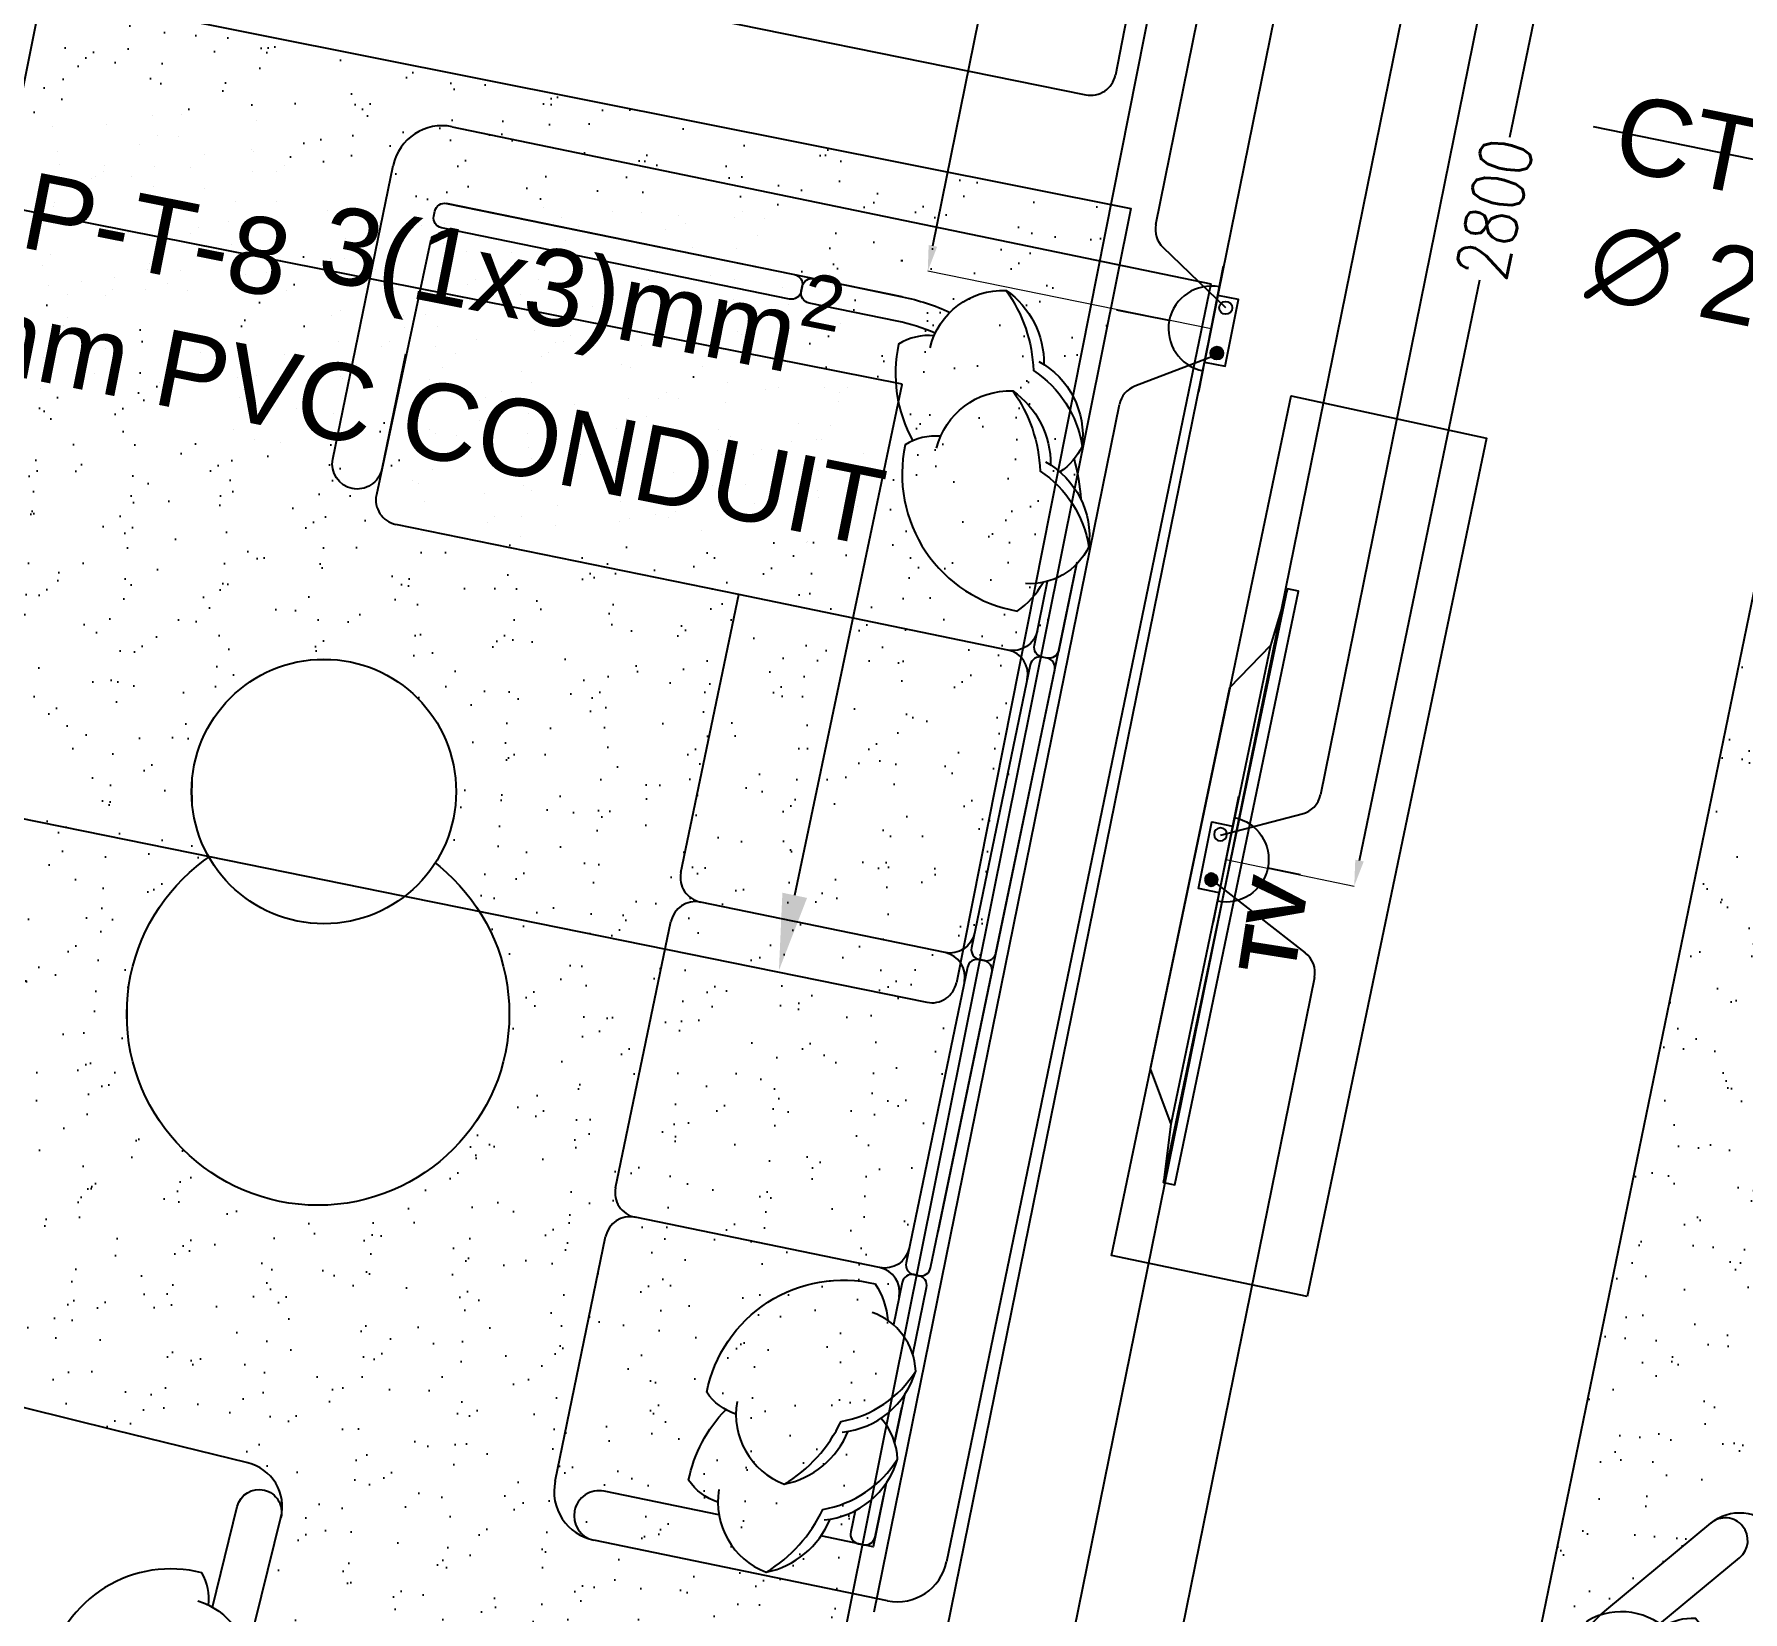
# Model space of a CAD drawing. Extents: x -678889171 to 586587, y -792238163 to 335485.
# Drawn here: x 59287 to 62708, y 23540 to 26698 of the extents above; entities that cross this region are included whole.
import ezdxf
from ezdxf import colors
from ezdxf.entities.mleader import LeaderData, LeaderLine
from ezdxf.math import Vec2, Vec3

# ---------------------------------------------------------------- set-up
doc = ezdxf.new("R2010")
doc.units = 0
doc.header["$MEASUREMENT"] = 0
doc.set_wipeout_variables(frame=1)
doc.layers.get('0').update_dxf_attribs({"color": 8})
doc.layers.get('Defpoints').update_dxf_attribs({"color": 252})
for name, color, linetype in [('1', 8, 'Continuous'), ('9TH-FURN$0$A-SITE-PATT', 252, 'Continuous'), ('9TH-FURN$0$XR-A-TYP-7-8-9-10$0$I-EQPM', 252, 'Continuous'), ('9TH-FURN$0$XR-A-TYP-7-8-9-10$0$I-WIPEOUT', 252, 'Continuous'), ('9TH-FURN$0$XR-A-TYP-7-8-9-10$0$TYPICAL TYPES$0$I-FURN', 252, 'Continuous'), ('9TH-FURN$0$XR-A-TYP-7-8-9-10$0$TYPICAL TYPES$0$I-SPCL', 252, 'Continuous'), ('9TH-FURN$0$XR-A-TYP-7-8-9-10$0$TYPICAL TYPES$0$XREF_1BR$0$I-FURN-FLOR', 252, 'Continuous'), ('9TH-FURN$0$XR-A-TYP-7-8-9-10$0$TYPICAL TYPES$0$XREF_1BR$0$I-FURN-PATT', 252, 'Continuous'), ('9TH-FURN$0$XR-A-TYP-7-8-9-10$0$XREF_1BR$0$I-EQPM', 252, 'Continuous'), ('9TH-FURN$0$XR-A-TYP-7-8-9-10$0$XREF_1BR$0$I-FURN-CHAR', 252, 'Continuous'), ('E-LIT-WIR-NO', 4, 'Continuous'), ('E-POW-BLOCK', 4, 'Continuous'), ('E-TEXT', 3, 'Continuous'), ('loop line emped', 1, 'Continuous'), ('XR-A-9TH-FLOOR$0$A-WALL', 252, 'Continuous'), ('XR-A-TYP.furn$0$A-SITE-PATT', 252, 'Continuous'), ('XR-A-TYP.furn$0$XR-A-TYP-2-3-5-6-7-9$0$I-FURN', 252, 'Continuous'), ('XR-A-TYP.furn$0$XR-A-TYP-2-3-5-6-7-9$0$I-FURN-CHAR', 252, 'Continuous'), ('XR-A-TYP.furn$0$XR-A-TYP-2-3-5-6-7-9$0$I-FURN-FLOR', 252, 'Continuous'), ('XR-A-TYP.furn$0$XR-A-TYP-2-3-5-6-7-9$0$I-FURN-PATT', 252, 'Continuous'), ('XR-A-TYP.furn$0$XR-A-TYP-2-3-5-6-7-9$0$I-WIPEOUT', 252, 'Continuous'), ('XR-Typ27 7th to11Th$0$XR-A-TYP-2-3-5-6-7-9$0$A-WALL', 252, 'Continuous')]:
    doc.layers.add(name, color=color, linetype=linetype)
doc.styles.add('9TH-FURN$0$XR-A-TYP-7-8-9-10$0$TYPICAL TYPES$0$XREF_1BR$0$KZT', font='')
doc.styles.get("Standard").update_dxf_attribs({"font": 'arial.ttf'})
doc.styles.add('Work$0$E-M.MODUL', font='romans.shx', dxfattribs={"width": 0.8})
doc.styles.get('9TH-FURN$0$XR-A-TYP-7-8-9-10$0$TYPICAL TYPES$0$XREF_1BR$0$KZT').set_extended_font_data('AvantGarde LT Medium', bold=True)
doc.dimstyles.new('Work$0$S-DIM', dxfattribs={"dimscale": 500, "dimtxt": 0.2065, "dimasz": 0.104, "dimexe": 0, "dimexo": 0, "dimgap": 0, "dimtad": 0, "dimdec": 0, "dimzin": 0, "dimdsep": 46, "dimtxsty": 'Work$0$E-M.MODUL', "dimcen": 0.25, "dimclrd": 5, "dimclre": 5, "dimclrt": 1, "dimadec": 0, "dimazin": 0, "dimtfac": 1, "dimtdec": 0, "dimtofl": 0, "dimtmove": 0, "dimatfit": 3, "dimfxl": 1, "dimtolj": 1, "dimtzin": 0, "dimlwe": 13, "dimarcsym": 0})

# ---------------------------------------------------------------- blocks, each defined once
blk = doc.blocks.new('UPS DUPLEX')
at = {"layer": 'E-POW-BLOCK'}
h = blk.add_hatch(color=3, dxfattribs=at)
h.dxf.hatch_style = 1
edge = h.paths.add_edge_path()
edge.add_arc((32.76164670027364, 27.61793282304821), 0.03025259035537483, 0, 360)
at = {"color": 3}
blk.add_line((32.86807620287158, 27.86607925039647), (32.86807620287158, 28.02111755226736), dxfattribs=at)
at = {"layer": 'E-POW-BLOCK', "color": 3}
blk.add_line((33.16807635287157, 27.66607915039653), (32.56807605287158, 27.66607915039647), dxfattribs=at)
blk.add_lwpolyline([(33.02738579121696, 27.6660791503965), (32.7087666145262, 27.6660791503965), (32.7087666145262, 27.56731597363002), (33.02738579121696, 27.56731597363002)], close=True, dxfattribs=at)
for centre in [(32.76164670027364, 27.61793282304821), (32.9777216971127, 27.61793282304821)]:
    blk.add_circle(centre, 0.03025259035537483, dxfattribs=at)
blk.add_arc((32.86807620287158, 27.66607915039647), 0.2000001000000001, 2.035554996136651e-12, 180, dxfattribs=at)
blk = doc.blocks.new('SO1')
at = {"layer": 'E-POW-BLOCK'}
h = blk.add_hatch(color=3, dxfattribs=at)
h.dxf.hatch_style = 1
edge = h.paths.add_edge_path()
edge.add_arc((-0.1064295025979398, -0.04814632734824666), 0.03025259035537483, 0, 360)
at = {"layer": 'E-POW-BLOCK', "color": 3}
for p, q in [((1.42e-14, 0.2000001000000597), (0, 0.4500002250000599)), ((-0.3000001499999971, 7.11e-14), (0.3000001499999971, 1.42e-14))]:
    blk.add_line(p, q, dxfattribs=at)
blk.add_lwpolyline([(0.1593095883453804, 4.265338082731773e-14), (-0.1593095883453804, 4.265338082731773e-14), (-0.1593095883453804, -0.09876317676643645), (0.1593095883453804, -0.09876317676643645)], close=True, dxfattribs=at)
for centre in [(-0.1064295025979398, -0.04814632734824666), (0.1096454942411166, -0.04814632734824666)]:
    blk.add_circle(centre, 0.03025259035537483, dxfattribs=at)
blk.add_arc((0, 1.42e-14), 0.2000001000000001, 0, 179.9999999999979, dxfattribs=at)
blk = doc.blocks.new('*D3227')
at = {"layer": '1', "color": 5, "lineweight": 13, "transparency": 16777216}
for p, q in [((62234.79991461489, 27758.18299364816), (62491.73999752216, 27704.93632312867)), ((61672.75049622894, 25046.03174082527), (61929.69057913621, 24992.78507030578))]:
    blk.add_line(p, q, dxfattribs=at)
at = {"layer": '1', "color": 5, "lineweight": -2, "transparency": 16777216}
for p, q in [((62481.1880393614, 27654.01819100491), (62240.24724302785, 26491.3661870072)), ((61940.24253729698, 25043.70320242954), (62181.18333363053, 26206.35520642725))]:
    blk.add_line(p, q, dxfattribs=at)
at = {"layer": '1', "color": 5, "transparency": 16777216}
for points in [[(62472.70168400744, 27655.77685069837), (62489.67439471536, 27652.25953131145), (62491.73999752216, 27704.93632312867)], [(61931.75618194303, 25045.461862123), (61948.72889265094, 25041.94454273608), (61929.69057913621, 24992.78507030578)]]:
    blk.add_solid(points, dxfattribs=at)
at = {"layer": 'Defpoints', "color": 0, "transparency": 16777216}
for p in [(62234.79991461489, 27758.18299364816, 4.235756280103806e-06), (62491.73999752216, 27704.93632312867), (61672.75049622894, 25046.03174082527, 5.505240727839622e-06)]:
    blk.add_point(p, dxfattribs=at)
at = {"layer": '1', "color": 1, "transparency": 16777216, "insert": (62210.71528832919, 26348.86069671723), "char_height": 103.25, "attachment_point": 5, "rotation": 78.29210218470786, "style": 'Work$0$E-M.MODUL'}
blk.add_mtext('\\A1;2800', dxfattribs=at)
blk = doc.blocks.new('*D3253')
at = {"layer": '1', "color": 5, "lineweight": 13, "transparency": 16777216}
for p, q in [((62008.21927274919, 27906.68961363816), (61440.83699012904, 28021.8342538839)), ((61643.26150296766, 26108.33780119874), (61075.87922034752, 26223.48244144447))]:
    blk.add_line(p, q, dxfattribs=at)
at = {"layer": '1', "color": 5, "lineweight": -2, "transparency": 16777216}
for p, q in [((61430.49492158664, 27970.87307632427), (61286.12921108708, 27259.50217638039)), ((61086.22128888992, 26274.4436190041), (61230.58699938948, 26985.81451894797))]:
    blk.add_line(p, q, dxfattribs=at)
at = {"layer": '1', "color": 5, "transparency": 16777216}
for points in [[(61422.00139199336, 27972.59675441467), (61438.9884511799, 27969.14939823387), (61440.83699012904, 28021.8342538839)], [(61077.72775929664, 26276.1672970945), (61094.71481848318, 26272.7199409137), (61075.87922034752, 26223.48244144447)]]:
    blk.add_solid(points, dxfattribs=at)
at = {"layer": 'Defpoints', "color": 0, "transparency": 16777216}
for p in [(61440.83699012904, 28021.8342538839), (62008.21927274919, 27906.68961363816, 5.343568750390228e-06), (61643.26150296766, 26108.33780119874)]:
    blk.add_point(p, dxfattribs=at)
at = {"layer": '1', "color": 1, "transparency": 16777216, "insert": (61258.35810523828, 27122.65834766418), "char_height": 103.25, "attachment_point": 5, "rotation": 78.52818097871459, "style": 'Work$0$E-M.MODUL'}
blk.add_mtext('\\A1;1850', dxfattribs=at)
blk = doc.blocks.new('9TH-FURN$0$XR-A-TYP-7-8-9-10$0$XREF_1BR$0$60 INCH TV')
at = {"layer": '9TH-FURN$0$XR-A-TYP-7-8-9-10$0$XREF_1BR$0$I-EQPM'}
blk.add_lwpolyline([(-14235.89923996949, 12033.19976698633), (-14235.89923996949, 11254.19976698633), (-14172.89923996949, 11154.19976698633), (-14162.89923996949, 11036.69976698633), (-14139.89923996949, 11036.69976698633), (-14139.89923996949, 12250.69976698633), (-14162.89923996949, 12250.69976698633), (-14172.89923996949, 12133.19976698633)], close=True, dxfattribs=at)
for points in [[(-14162.89923996949, 11036.69976698633), (-14162.89923996949, 12250.69976698633)], [(-14172.89923996949, 12133.19976698633), (-14172.89923996949, 11154.19976698633)]]:
    blk.add_lwpolyline(points, dxfattribs=at)
blk = doc.blocks.new('9TH-FURN$0$XR-A-TYP-7-8-9-10$0$XREF_1BR$0$armm19')
blk.add_wipeout([(-365.1639343240531, 360.65573764021974), (-365.1639343731804, 90.1639344487341), (-356.19978853826285, 50.97044760168649), (-337.78069706215246, 25.448255126708716), (-306.60058208403586, 5.719051320317249), (-274.99999997852143, 1.7404147456545616e-08), (275.000000084692, 1.7404147456545616e-08), (313.2685998066504, 8.524180947574052), (338.75552955069327, 26.408404971992013), (361.38586764809787, 64.33726303395957), (365.163934479351, 90.1639344487341), (364.7406489840139, 378.12403692747444), (372.53776966949204, 406.16412491491064), (357.86101876748006, 432.8661544610685), (327.49024319240493, 521.139876436405), (259.530314552801, 615.6778554355532), (155.1805070510124, 688.3299905879264), (4.508196769282157, 721.3114753414991), (-117.0788032540172, 703.2931840236615), (-259.5303144466302, 615.6778554355532), (-338.6372761339999, 496.4140499720721)]).dxf.layer = '9TH-FURN$0$XR-A-TYP-7-8-9-10$0$I-WIPEOUT'
for points in [[(0, 0), (-274.9999999785214, 1.74040906e-08, -0.4142135630271021), (-365.1639343731804, 90.16393444873393), (-365.1639343240531, 360.6557376402196, -0.4142135623801721), (-4.508196663111448, 721.3114753414992), (5.70435077e-08, 721.3114753417321), (4.508196769282222, 721.3114753414992, -0.4142135623801721), (365.1639344302238, 360.6557376402196), (365.1639344793512, 90.16393444873393, -0.4142135630271021), (275.0000000846922, 1.74040906e-08), (1.061707735e-07, 0)], [(-274.9999999724096, 360.6557376463317, -0.4142135623801858), (-4.508196659153327, 631.147540989914), (5.30853868e-08, 631.1475409901467)], [(138.7755517296609, 595.4707564641137, 0.1305914894705199), (4.508196765324098, 631.147540989914), (5.30853868e-08, 631.1475409901467)], [(-274.9999999724096, 360.6557376647252, -0.3727189106391239), (-4.508196657174267, 586.0655737802736), (5.50644472e-08, 586.0655737805063)], [(81.37039591145002, 576.3515302469602, 0.0723842363616105), (4.508196767303161, 586.0655737802736), (5.50644472e-08, 586.0655737805063)], [(258.9790973754134, 489.8169043700908, 0.30666349490175), (124.5158451599418, 597.2763180204784, 0.3063299663357472), (36.67471830820432, 499.1376342255971, -0.8728471598091934)], [(372.5377696694923, 406.1641249149106, 0.1477298758543702), (240.77610019024, 483.6420493303448, 0.2133427585932454), (124.5158451599418, 597.2763180204784, 0.1786618101816585)], [(266.0817025311408, 295.278541708889, -0.1655406298837506), (238.1925657372339, 235.7127219007816, -0.4259891687143785), (-14.99651077197632, 493.9724290448938, -0.1215233233290522), (45.10572082310682, 529.569021866715, 7.115464291357926)], [(243.3596761792433, 292.5298562414828, 0.3567723648219203), (372.5377696694923, 406.1641249149106, 0.2495420503229877), (255.4905625000829, 499.8084223576589, -9.616880347716284)], [(-274.9999999355641, 360.6602015659446), (-274.9999999539578, 90.16393444256391, -0.4142135623730951), (-320.081967166625, 45.08196723600849), (-320.081967166625, 45.08196723600849, -0.4142135623730951), (-365.1639343731804, 90.16393444873393)], [(275.0000000460423, 297.4464910600218), (275.0000000601285, 90.16393444256391, 0.4142135623730951), (320.081967272854, 45.08196723600849), (320.081967272854, 45.08196723600849, 0.4142135623730951), (365.1639344793512, 90.16393444873393)]]:
    blk.add_lwpolyline(points, format="xyb")
blk = doc.blocks.new('XR-Typ27 7th to11Th')
at = {"layer": 'XR-Typ27 7th to11Th$0$XR-A-TYP-2-3-5-6-7-9$0$A-WALL'}
for p, q in [((63803.01549062208, 9430.522869550276), (64990.83224084268, 15281.16312236864)), ((64048.01717625098, 9380.781799608041), (65235.83392647158, 15231.42205242641))]:
    blk.add_line(p, q, dxfattribs=at)
blk = doc.blocks.new('XR-A-TYP.furn$0$XR-A-TYP-2-3-5-6-7-9$0$XREF_1BR$0$armm19')
blk.add_wipeout([(-365.1639343240531, 360.65573764021974), (-365.1639343731804, 90.1639344487341), (-356.19978853826285, 50.97044760168649), (-337.78069706215246, 25.448255126708716), (-306.60058208403586, 5.719051320317249), (-274.99999997852143, 1.7404147456545616e-08), (275.000000084692, 1.7404147456545616e-08), (313.2685998066504, 8.524180947574052), (338.75552955069327, 26.408404971992013), (361.38586764809787, 64.33726303395957), (365.163934479351, 90.1639344487341), (364.7406489840139, 378.12403692747444), (372.53776966949204, 406.16412491491064), (357.86101876748006, 432.8661544610685), (327.49024319240493, 521.139876436405), (259.530314552801, 615.6778554355532), (155.1805070510124, 688.3299905879264), (4.508196769282157, 721.3114753414991), (-117.0788032540172, 703.2931840236615), (-259.5303144466302, 615.6778554355532), (-338.6372761339999, 496.4140499720721)]).dxf.layer = 'XR-A-TYP.furn$0$XR-A-TYP-2-3-5-6-7-9$0$I-WIPEOUT'
for points in [[(0, 0), (-274.9999999785214, 1.74040906e-08, -0.4142135630271021), (-365.1639343731804, 90.16393444873393), (-365.1639343240531, 360.6557376402196, -0.4142135623801721), (-4.508196663111448, 721.3114753414992), (5.70435077e-08, 721.3114753417321), (4.508196769282222, 721.3114753414992, -0.4142135623801721), (365.1639344302238, 360.6557376402196), (365.1639344793512, 90.16393444873393, -0.4142135630271021), (275.0000000846922, 1.74040906e-08), (1.061707735e-07, 0)], [(-274.9999999724096, 360.6557376463317, -0.4142135623801858), (-4.508196659153327, 631.147540989914), (5.30853868e-08, 631.1475409901467)], [(138.7755517296609, 595.4707564641137, 0.1305914894705199), (4.508196765324098, 631.147540989914), (5.30853868e-08, 631.1475409901467)], [(-274.9999999724096, 360.6557376647252, -0.3727189106391239), (-4.508196657174267, 586.0655737802736), (5.50644472e-08, 586.0655737805063)], [(81.37039591145002, 576.3515302469602, 0.0723842363616105), (4.508196767303161, 586.0655737802736), (5.50644472e-08, 586.0655737805063)], [(258.9790973754134, 489.8169043700908, 0.30666349490175), (124.5158451599418, 597.2763180204784, 0.3063299663357472), (36.67471830820432, 499.1376342255971, -0.8728471598091934)], [(372.5377696694923, 406.1641249149106, 0.1477298758543702), (240.77610019024, 483.6420493303448, 0.2133427585932454), (124.5158451599418, 597.2763180204784, 0.1786618101816585)], [(266.0817025311408, 295.278541708889, -0.1655406298837506), (238.1925657372339, 235.7127219007816, -0.4259891687143785), (-14.99651077197632, 493.9724290448938, -0.1215233233290522), (45.10572082310682, 529.569021866715, 7.115464291357926)], [(243.3596761792433, 292.5298562414828, 0.3567723648219203), (372.5377696694923, 406.1641249149106, 0.2495420503229877), (255.4905625000829, 499.8084223576589, -9.616880347716284)], [(-274.9999999355641, 360.6602015659446), (-274.9999999539578, 90.16393444256391, -0.4142135623730951), (-320.081967166625, 45.08196723600849), (-320.081967166625, 45.08196723600849, -0.4142135623730951), (-365.1639343731804, 90.16393444873393)], [(275.0000000460423, 297.4464910600218), (275.0000000601285, 90.16393444256391, 0.4142135623730951), (320.081967272854, 45.08196723600849), (320.081967272854, 45.08196723600849, 0.4142135623730951), (365.1639344793512, 90.16393444873393)]]:
    blk.add_lwpolyline(points, format="xyb")
blk = doc.blocks.new('XR-A-TYP.furn$0$XR-A-TYP-2-3-5-6-7-9$0$A$C00AC6B19')
blk.add_wipeout([(30.03061227733295, 172.4040670235148), (64.58822448301112, 162.21264667556142), (64.58822448301112, 162.21264667556142), (91.38768333652996, 149.24239121101726), (91.38768333652996, 149.24239121101726), (123.01897500158209, 124.46417874055379), (141.2382194662759, 103.32843443117116), (158.23883788465142, 74.73600327095153), (166.52008675706972, 53.81506021940919), (174.23287020486833, 16.367863030162766), (174.6577139983938, -10.939969874550513), (171.16772097415443, -36.422675581493365), (166.3208783906657, -54.4276162564384), (160.6934079124776, -69.30100037859995), (152.85157073661765, -85.21383293426834), (152.85156894087086, -85.21383615537445), (139.25658362842285, -105.9839795258734), (116.0614710829161, -130.97608533648457), (98.73678551291933, -144.4854566611336), (64.05305347964946, -162.8563979091192), (38.59618613432044, -170.69075667969037), (22.51754132989454, -173.54526882763687), (-3.7237770530089804, -174.96037689848413), (-21.24106510541383, -173.70612295825347), (-36.42267558149118, -171.16772097415347), (-67.54711087645151, -161.43849544716494), (-94.09479210235631, -147.55056793931425), (-119.91399744008248, -127.45835876057598), (-141.3556813116024, -103.16768564299775), (-157.23856518629952, -76.81818546512011), (-168.19126755846048, -48.33939922131634), (-173.6302128331691, -21.85289892686842), (-174.63996674131246, 11.219715530828012), (-174.63996674131246, 11.219715530828012), (-167.08749835235727, 52.02660756142683), (-156.20276051761, 78.90308996913723), (-142.66915220581274, 101.3435395517352), (-117.04282007925686, 130.09987804719202), (-98.6625261957905, 144.53617514195076), (-73.61417332705221, 158.7638292728368), (-45.83564500825425, 168.8907743089511), (-1.7610369462784803, 174.9911390581645), (36.42267558149436, 171.1677209741522)]).dxf.layer = 'XR-A-TYP.furn$0$XR-A-TYP-2-3-5-6-7-9$0$I-WIPEOUT'
blk.add_circle((0, 0), 175.0000000000003)
blk = doc.blocks.new('XR-A-TYP.furn$0$XR-A-TYP-2-3-5-6-7-9')
at = {"layer": 'XR-A-TYP.furn$0$XR-A-TYP-2-3-5-6-7-9$0$I-FURN-PATT'}
h = blk.add_hatch(dxfattribs=at)
h.set_pattern_fill('AR-SAND', color=256, scale=3.000000000000001, angle=81.92448016345493)
h.set_pattern_definition([(115.9088640644442, (55372.72907815182, 9458.836048022404), (-144.7941593878431, 24.79860534562213), [0, -115.8240000000002, 0, -129.54, 0, -123.8250000000001]), (85.90886406444432, (55372.72907815182, 9458.836048022404), (-183.5656006060252, 175.3154781930831), [0, -62.48400000000008, 0, -104.3940000000001, 0, -40.00500000000007]), (45.90886406444436, (55353.89705305813, 9367.021463631576), (47.25700547793504, 232.5449741629748), [0, -38.10000000000004, 0, -137.1600000000002, 0, -179.0700000000004]), (35.90886406444435, (55353.89705305813, 9367.021463631576), (-19.48930571003098, 237.8331379310734), [0, -19.05, 0, -89.91600000000011, 0, -102.8700000000001])])
h.paths.add_polyline_path([(61466.09804057171, 10079.34946122284), (62104.47956680623, 13262.54543307396), (64282.76526678148, 12827.17486616881), (63637.29297132675, 9615.60981662782)])
for p, q in [((62924.41742094813, 12990.92271139961), (64443.03780573879, 12676.28450622722)), ((62685.21027812278, 12325.50559197647), (62806.29422376454, 12913.1608294311)), ((64443.03780573879, 12676.28450622722), (63913.89073512751, 10117.50501168421)), ((63498.05222827708, 12054.18945047662), (62811.40390439321, 12194.67359351921)), ((63382.3307822924, 11497.53250609419), (63498.05222827708, 12054.18945047662)), ((63251.43436416301, 10866.60550999439), (63362.15012468545, 11399.58996651839)), ((63130.35041852131, 10278.95027253979), (63231.25370655603, 10768.66297041865)), ((63795.76753794478, 10039.74312971539), (63208.11230049013, 10160.82707535705))]:
    blk.add_line(p, q)
for points, elevation in [([(62913.19541696573, 12837.35429804386), (63609.637994807, 12694.85208924052, -0.4142135623730951), (63625.19037120073, 12671.227449804), (63623.17230544011, 12661.4331958464, -0.4142135623730994), (63599.54766600353, 12645.8808194527), (62903.10508816222, 12788.38302825596, -0.4142135623730951), (62887.55271176843, 12812.00766769252), (62889.57077752914, 12821.80192165008, -0.4142135623730951)], 8.836702659973522e-09), ([(64012.90309225283, 11336.97546977629), (64130.64260399826, 11903.42666811631, 0.4142135623730951), (64115.09022760438, 11927.0513075529), (64105.29597364688, 11929.06937331364, 0.4142135623730994), (64081.67133421027, 11913.5169969198), (63963.93182246489, 11347.06579857977, 0.4142135623730951), (63979.48419885858, 11323.44115914325), (63989.27845281626, 11321.42309338251, 0.4142135623730951)], 4.303590617552033e-09), ([(63882.00667412337, 10706.04847367658), (64004.83082920998, 11297.798453946, 0.4142135623730951), (63989.27845281626, 11321.42309338251), (63979.48419885858, 11323.44115914325, 0.4142135623730994), (63955.85955942211, 11307.88878274947), (63833.03540433547, 10716.13880248004, 0.4142135623730951), (63848.58778072931, 10692.51416304345), (63858.38203468677, 10690.49609728275, 0.4142135623730951)], 1.725708078173516e-09)]:
    blk.add_lwpolyline(points, format="xyb", close=True, dxfattribs=dict(elevation=elevation))
for points, elevation in [([(63825.1115818736, 12650.45464250531), (62913.10015322766, 12837.37368550563)], 8.898153868244774e-09), ([(62881.12269484401, 12761.57792097771), (62772.52296340788, 12253.73519211083)], 7.024373117024696e-09), ([(64175.04005073346, 12118.90025518303), (63896.79409133628, 10777.81606538787)], 2.017391687730852e-09), ([(63829.52811883815, 10451.35494098745), (63810.03598945256, 10356.75402703584)], 6.740580055925038e-10), ([(63810.03598945256, 10356.7540270359), (63824.4829544364, 10426.8693060935)], 8.977500210241574e-10)]:
    blk.add_lwpolyline(points, dxfattribs=dict(elevation=elevation))
for points, elevation in [([(62932.48785003398, 12782.32883097416, 0.3023058043010415), (62881.12269484401, 12761.57792097771, 0.3023058043010415)], 8.647108729574471e-09), ([(63891.30710093702, 12577.61039807248, 0.05008408749195913), (63815.02125307024, 12601.48337271741), (63638.72468183396, 12637.80855640977, -0.4142135623730994), (63623.17230544011, 12661.4331958464), (63625.19037120073, 12671.227449804, -0.4142135623730951), (63648.81501063729, 12686.77982619774), (63825.11158187375, 12650.45464250526, -0.05608295892836866), (63920.78507195743, 12619.25296122999)], 8.873643016996807e-09), ([(63880.86176090715, 12548.32482753854, -0.3567723648219203), (64033.21234122437, 12663.21351702696, -0.2495420503229878), (64108.73777985541, 12515.10879743547, 9.616880347716284)], 8.675756783121935e-09), ([(64033.21234122437, 12663.21351702696, -0.1477298758543702), (64087.88328667071, 12502.74327927823, -0.2133427585932454), (64185.29940447802, 12351.0192114792, -0.1786618101816585)], 8.223074673009007e-09), ([(63888.93326614871, 12572.3919082271, 0.1655406298837508), (63817.98639780463, 12555.4288566594, 0.1814249476821479), (63846.34423624662, 12362.09461818308, 0.1814249476821479)], 8.039452538584346e-09), ([(62830.56636360563, 12535.43651877709), (62783.15281769959, 12305.32493436917, -0.414213562373095), (62724.09121910819, 12266.4439933848), (62724.09121910819, 12266.4439933848, -0.4142135623730951), (62685.21027812373, 12325.50559197618)], 7.024373117024696e-09), ([(64098.66508589112, 12521.13461443343, -0.3066634949017496), (64185.29940447802, 12351.0192114792, -0.1324191539426428), (64140.91290546067, 12299.66107744383, -0.1324191539426428)], 8.037533707604821e-09), ([(63894.16744338465, 12347.01093426982, -0.3567723648219203), (64046.51802370189, 12461.89962375826, -0.2495420503229878), (64122.04346233293, 12313.79490416674, 9.616880347716284)], 8.068649200165812e-09), ([(64046.51802370189, 12461.89962375826, -0.1477298758543702), (64101.18896914834, 12301.42938600955, -0.2133427585932454), (64198.60508695547, 12149.70531821063, -0.1786618101816585)], 7.615967090052883e-09), ([(63902.23894862631, 12371.07801495846, 0.1655406298837506), (63831.2920802822, 12354.11496339067, 0.4259891687143785), (64055.16307319002, 12021.27864624917, 0.1215233233290522), (64107.28284024616, 12078.59871083875, -7.115464291357926)], 7.339916059494189e-09), ([(64111.97076836864, 12319.82072116476, -0.30666349490175), (64198.60508695547, 12149.70531821063, -0.3063299663357472), (64072.33903944906, 12076.25155968414, 0.8728471598091936)], 7.310316292412355e-09), ([(64169.13609503358, 12325.54228073396, -0.04552734303222965), (64182.9183025112, 12244.93228360156)], 7.89711858753539e-09), ([(64174.24505023765, 12115.0418889673), (64138.71486704094, 11942.60368394668, -0.4142135623730951), (64115.09022760438, 11927.0513075529), (64105.29597364688, 11929.06937331364, -0.4142135623730994), (64089.74359725302, 11952.69401275015), (64116.12512167729, 12080.73114366601)], 7.352111021548258e-09), ([(64095.79779453514, 11982.07677462285, -0.4142135623730945), (64036.7361959438, 11943.19583363844), (63498.05222827708, 12054.18945047662, -0.414213562373095)], 6.874353438920955e-09), ([(64075.61713692821, 11884.13423504714, 0.4142135623730945), (64036.7361959438, 11943.19583363844), (63498.05222827708, 12054.18945047662, 0.414213562373095)], 6.874353438920955e-09), ([(63969.98601974695, 11376.44856045249, -0.4142135623730945), (63910.92442115558, 11337.56761946814), (63421.21172327678, 11438.47090750282, -0.414213562373095)], 4.297035956224438e-09), ([(63949.80536214, 11278.50602087674, 0.414213562373095), (63910.92442115558, 11337.56761946814)], 4.302686526513888e-09), ([(63818.90894401062, 10647.57902477696, 0.4142135623730945), (63780.02800302628, 10706.64062336833), (63290.31530514742, 10807.543911403, 0.414213562373095)], 1.71915341684592e-09), ([(63839.0896016176, 10745.52156435276, -0.414213562373095), (63780.02800302628, 10706.64062336833)], 1.72480398670169e-09), ([(63492.40515763807, 10413.31090818152, -0.1655406298837506), (63433.94268505895, 10456.93822240391, -0.4259891687143785), (63771.1521673777, 10674.16621440366, -0.1215233233290522), (63796.36755043606, 10600.91156008216, 7.115464291357926)], 1.411954495596918e-09), ([(63846.31476637926, 10532.82537288143), (63873.93441108063, 10666.87145784622, 0.4142135623730951), (63858.38203468677, 10690.49609728275), (63848.58778072931, 10692.51416304345, 0.4142135623730994), (63824.96314129278, 10676.9617866497), (63807.5038395509, 10592.22677032261)], 1.392540882518695e-09), ([(63705.31641368076, 10377.48433382864, 0.30666349490175), (63852.14235702989, 10499.49620963954, 0.3063299663357472), (63765.19783461187, 10616.88112952308, -0.8728471598091936)], 1.440791408922892e-09), ([(63589.02984729268, 10272.85206909036, 0.1477298758543702), (63702.68307106821, 10398.63980380454, 0.2133427585932454), (63852.14235702989, 10499.49620963954, 0.1786618101816585)], 1.137600750579504e-09), ([(63494.50502384105, 10438.60842054273, 0.3567723648219203), (63589.02984729268, 10272.85206909036, 0.2495420503229878), (63716.95072822721, 10379.03751096736, -9.616880347716284)], 6.824753167114506e-10), ([(63456.12638071147, 10237.239562336, -0.1655406298837508), (63397.66390813225, 10280.86687655835, -0.1466412127087903), (63472.02081570831, 10422.20438614246, -0.1466412127087903)], 6.573250160325783e-10), ([(63669.03763675403, 10201.41298798304, 0.3066634949017512), (63815.86358010322, 10323.424863794, 0.1739135420239354), (63782.60047098232, 10404.95216692716, 0.1739135420239354)], 8.038503326521229e-10), ([(63552.75107036595, 10096.78072324478, 0.1477298758543702), (63666.4042941415, 10222.56845795904, 0.2133427585932454), (63815.86358010322, 10323.424863794, 0.1786618101816585)], 5.758721980178572e-10), ([(63458.22624691433, 10262.53707469716, 0.3567723648219203), (63552.75107036595, 10096.78072324478, 0.2495420503229878), (63680.67195130054, 10202.96616512176, -9.616880347716284)], 1.207467641498039e-10), ([(63458.404542505, 10211.35606902685), (63228.29295809707, 10258.76961493287, 0.414213562373095), (63169.23135950566, 10219.88867394841), (63169.23135950566, 10219.88867394841, 0.4142135623730951), (63208.11230049013, 10160.82707535705)], -3.113404967863831e-10), ([(63771.01305728518, 10167.3645060098), (63788.20417750969, 10250.79796024797, 0.4142135623730951)], 3.360214684625107e-10)]:
    blk.add_lwpolyline(points, format="xyb", dxfattribs=dict(elevation=elevation))
for points in [[(63793.24934191143, 10275.28359514192), (63766.97692576377, 10147.77599809461), (63662.41053046371, 10169.32147394084, 0.414213562373095)], [(63730.75091238998, 10219.72272449653), (63722.04178749728, 10177.45483481329, 0.4142135623730951), (63737.59416389107, 10153.83019537675), (63747.38841784863, 10151.81212961609, 0.4142135623730951), (63771.01305728518, 10167.3645060098)]]:
    blk.add_lwpolyline(points, format="xyb")
for centre, radius, start, end in [((62904.23676334021, 12892.98017182412), 99.99999999992698, 78.35737739997379, 168.3573773991565), ((62821.49423319663, 12243.64486330714), 50.00000000002142, 168.3573773991565, 258.3573773999738), ((63431.30205208024, 11487.44217729066), 49.99999999999288, 168.3573773991565, 258.3573773999738), ((63411.1213944733, 11389.49963771493), 49.99999999996335, 78.35737739997379, 168.3573773991565), ((63300.40563395081, 10856.51518119088), 49.99999999996349, 168.3573773991565, 258.3573773999738), ((63280.22497634398, 10758.57264161516), 50.0000000000217, 78.35737739997379, 168.3573773991565), ((63228.29295809704, 10258.76961493287), 99.99999999998491, 168.3573773991565, 258.3573773999738), ((63815.94819555168, 10137.68566929115), 99.99999999998505, 258.3573773999738, 348.3573773991565)]:
    blk.add_arc(centre, radius, start, end)
at = {"layer": 'XR-A-TYP.furn$0$XR-A-TYP-2-3-5-6-7-9$0$I-FURN-FLOR', "elevation": 8.603499614488232e-05}
blk.add_lwpolyline([(61466.09804057171, 10079.34946122284), (62104.47956680623, 13262.54543307396), (64282.76526678148, 12827.17486616881), (63637.29297132675, 9615.60981662782)], close=True, dxfattribs=at)
at = {"layer": 'XR-A-TYP.furn$0$XR-A-TYP-2-3-5-6-7-9$0$I-FURN', "xscale": 2.188000428559218, "yscale": 2.188000428559218, "zscale": 2.188000428559218, "rotation": 59.76975905387317}
blk.add_blockref('XR-A-TYP.furn$0$XR-A-TYP-2-3-5-6-7-9$0$A$C00AC6B19', (62655.76841470487, 11214.39580494501, 0.0001404759163898955), dxfattribs=at)
at = {"layer": 'XR-A-TYP.furn$0$XR-A-TYP-2-3-5-6-7-9$0$I-FURN-CHAR', "xscale": -1, "rotation": 166.1794537371025}
blk.add_blockref('XR-A-TYP.furn$0$XR-A-TYP-2-3-5-6-7-9$0$XREF_1BR$0$armm19', (62248.40621193565, 10381.3401431457, 8.603499614488232e-05), dxfattribs=at)
at = {"layer": 'XR-A-TYP.furn$0$XR-A-TYP-2-3-5-6-7-9$0$I-FURN', "xscale": 1.513324765111027, "yscale": 1.513324765111027, "zscale": 1.513324765111027, "rotation": 240.254981478318}
blk.add_blockref('XR-A-TYP.furn$0$XR-A-TYP-2-3-5-6-7-9$0$A$C00AC6B19', (62667.42713423273, 11659.82280746732, 6.997795124986245e-05), dxfattribs=at)
blk = doc.blocks.new('XR-A-TYP.furn')
at = {"layer": 'XR-A-TYP.furn$0$A-SITE-PATT'}
blk.add_blockref('XR-A-TYP.furn$0$XR-A-TYP-2-3-5-6-7-9', (0, 0), dxfattribs=at)

msp = doc.modelspace()

# ---------------------------------------------------------------- hatches: boundary and pattern name
at = {"layer": '9TH-FURN$0$XR-A-TYP-7-8-9-10$0$TYPICAL TYPES$0$XREF_1BR$0$I-FURN-PATT'}
h = msp.add_hatch(dxfattribs=at)
h.set_pattern_fill('AR-SAND', color=256, scale=3, angle=-11.99636330013672)
h.set_pattern_definition([(25.50363669986328, (-22562.01741129484, -168181.7911240314), (25.82204076804285, 144.6151500725064), [0, -115.8239999999999, 0, -129.5399999999997, 0, -123.8249999999999]), (355.5036366998633, (-22562.01741129484, -168181.7911240314), (176.6093598674948, 182.3210921070674), [0, -62.48400000000002, 0, -104.394, 0, -40.005]), (315.5036366998631, (-22653.69651000582, -168162.3102119497), (232.2049332930302, -48.90049620995095), [0, -38.09999999999994, 0, -137.1599999999998, 0, -179.0699999999998]), (305.5036366998633, (-22653.69651000582, -168162.3102119497), (237.9650276052996, 17.80674512674943), [0, -19.05, 0, -89.916, 0, -102.87])])
h.paths.add_polyline_path([(64873.42218492035, 22110.83189359315), (65656.26580951607, 25918.97187968098), (62915.73464377451, 26486.62703006824), (62130.77399392056, 22674.64117021565)])

# ---------------------------------------------------------------- linework, layer by layer
at = {"layer": '9TH-FURN$0$XR-A-TYP-7-8-9-10$0$TYPICAL TYPES$0$I-FURN'}
msp.add_lwpolyline([(61835.14935695003, 24171.23299459893), (61443.57400482803, 24252.8953703329), (61803.3751298039, 25974.20057154926), (62194.33677909194, 25889.64887856826), (61835.14935695003, 24171.23299459893)], dxfattribs=at)
at = {"layer": '9TH-FURN$0$XR-A-TYP-7-8-9-10$0$TYPICAL TYPES$0$XREF_1BR$0$I-FURN-FLOR'}
msp.add_lwpolyline([(64873.42218492035, 22110.83189359315), (65658.38283477431, 25922.81775344587), (62915.73464377451, 26486.62703006824), (62130.77399392056, 22674.64117021565)], close=True, dxfattribs=at)

# ---------------------------------------------------------------- block references
at = {"layer": '9TH-FURN$0$XR-A-TYP-7-8-9-10$0$I-EQPM', "rotation": 348.2199069910946}
msp.add_blockref('9TH-FURN$0$XR-A-TYP-7-8-9-10$0$XREF_1BR$0$60 INCH TV', (73159.43983166653, 10703.37682504402, 1.616719914609988e-07), dxfattribs=at)

# ---------------------------------------------------------------- texts
at = {"layer": '9TH-FURN$0$XR-A-TYP-7-8-9-10$0$TYPICAL TYPES$0$I-SPCL', "insert": (61783.5388319065, 25009.08445421194, -1.616719914575293e-07), "char_height": 112.5, "attachment_point": 6, "rotation": 81.0023851947449, "style": '9TH-FURN$0$XR-A-TYP-7-8-9-10$0$TYPICAL TYPES$0$XREF_1BR$0$KZT'}
msp.add_mtext_dynamic_manual_height_columns('TV', width=1932.754287415214, gutter_width=905.8973797663637, heights=[596.9653617934961], dxfattribs=at)

# ---------------------------------------------------------------- next in the draw order: block references
at = {"layer": '9TH-FURN$0$XR-A-TYP-7-8-9-10$0$XREF_1BR$0$I-FURN-CHAR', "xscale": -1, "rotation": 32.16565248899884}
msp.add_blockref('9TH-FURN$0$XR-A-TYP-7-8-9-10$0$XREF_1BR$0$armm19', (63316.40951964556, 25326.67154833387), dxfattribs=at)
at = {"layer": '9TH-FURN$0$XR-A-TYP-7-8-9-10$0$XREF_1BR$0$I-FURN-CHAR', "rotation": 129.6832498170763}
msp.add_blockref('9TH-FURN$0$XR-A-TYP-7-8-9-10$0$XREF_1BR$0$armm19', (62946.167528716, 23493.80336593754), dxfattribs=at)

# ---------------------------------------------------------------- next in the draw order: block references
at = {"layer": 'XR-A-9TH-FLOOR$0$A-WALL'}
msp.add_blockref('XR-Typ27 7th to11Th', (-2800.434649049275, 13522.11598560929), dxfattribs=at)

# ---------------------------------------------------------------- next in the draw order: block references
at = {"layer": '9TH-FURN$0$A-SITE-PATT'}
msp.add_blockref('XR-A-TYP.furn', (-2800.434649049275, 13522.11598560929), dxfattribs=at)

# ---------------------------------------------------------------- next in the draw order: linework, layer by layer
at = {"color": 240, "true_color": 0xed1f24}
for p, q in [((62632.94299102135, 32612.94277811726, -3.145744443600051e-06), (61451.42537235856, 26616.39879398685, -0.1141011301899226)), ((58003.57535506363, 27265.07903186551, -1.512530673742503), (61392.42033890125, 26577.06427420469, -0.1350720805262569))]:
    msp.add_line(p, q, dxfattribs=at)
at = {"color": 240, "true_color": 0xed1f24, "extrusion": (-0.000394548550469149, 5.871183290922578e-05, 0.9999999204421779)}
msp.add_arc((61402.36372039004, 26626.06599574601, -22.79697436740159), 50, 258.523601429316, 348.8536138761016, dxfattribs=at)
at = {"layer": '1', "color": 4}
for p, q in [((61532.58723819067, 26317.11132752223), (61835.06306408221, 27806.96844744174)), ((62338.55601551049, 27522.62839975605, -3.138455944781682e-09), (61862.02297579948, 25175.4453149798, -9.271788206990927e-09)), ((61672.5021119036, 26150.36353448313), (61546.92951978996, 26271.12397942767)), ((61653.325491622, 26055.90830263705), (61490.60165651332, 25993.6787723424)), ((60968.68067762445, 23539.56637247476), (61459.46109555292, 25956.92550460568)), ((61662.02497336242, 25094.80798034376, 5.505240727837236e-06), (61825.51107280373, 25136.97825231946, 1.77379208416914e-06)), ((61643.5245518258, 25005.53479580375, 5.505240727839839e-06), (61831.71750157353, 24859.13805885398, 7.624282777523098e-07)), ((61850.01761437333, 24809.72471815432), (61150.47589984364, 21364.10323420701))]:
    msp.add_line(p, q, dxfattribs=at)
for centre, start, end in [((61581.58757531646, 26307.16311353385), 168.5236005270392, 226.1191379825489), ((61508.46143267871, 25946.97729061729), 110.9280630706726, 168.5236005270392)]:
    msp.add_arc(centre, 50, start, end, dxfattribs=at)
at = {"layer": '1', "color": 4, "extrusion": (2.400325685297868e-08, -4.570760018450766e-09, 0.9999999999999997)}
msp.add_arc((61813.02263867362, 25185.39352896828, 0.001369809836252378), 50, 284.4638244414674, 348.5236005269753, dxfattribs=at)
at = {"layer": '1', "color": 4, "extrusion": (2.235657207656101e-08, -4.538906793536636e-09, 0.9999999999999998)}
msp.add_arc((61801.01727724752, 24819.67293214278, 0.001270274366602442), 50, 348.5236005269754, 52.1203799278913, dxfattribs=at)
at = {"layer": 'loop line emped', "color": 3}
for p, q in [((62681.99981486783, 32603.27696029893, -3.145744443600051e-06), (61133.29613573398, 24799.25273008832, 3.65131956011136e-06)), ((57397.61325626259, 25506.43930601198, 0.0001613497683837176), (61074.30431776689, 24759.98506519411, 5.77672702468425e-06))]:
    msp.add_line(p, q, dxfattribs=at)
at = {"layer": 'loop line emped', "color": 3, "extrusion": (4.084453616971201e-08, -7.23460329818395e-09, 0.9999999999999992)}
msp.add_arc((61084.25253175511, 24808.98540231995, 0.002321199689156224), 50, 258.523600527597, 348.7755204914713, dxfattribs=at)

# ---------------------------------------------------------------- next in the draw order: block references
at = {"layer": 'E-LIT-WIR-NO', "xscale": -427.533691695128, "yscale": 427.5336916951277, "zscale": 427.5336916951278, "rotation": 258.5236005272949}
msp.add_blockref('UPS DUPLEX', (47285.16557635521, 13628.15673917317, 5.505240727839622e-06), dxfattribs=at)
at = {"layer": 'E-POW-BLOCK', "xscale": 427.5336916951259, "yscale": 427.5336916951259, "zscale": 427.5336916951259, "rotation": 78.87733603759477}
msp.add_blockref('SO1', (61643.26150418972, 26108.33780741476), dxfattribs=at)

# ---------------------------------------------------------------- next in the draw order: dimensions: what is measured, and where the dimension line sits
at = {"layer": '1', "color": 2}
for p1, p2, distance, text, picture, middle in [((61643.26150296765, 26108.33780119873), (62008.21927274918, 27906.68961363816, 5.343568750390228e-06), 578.9481348174088, '1850', '*D3253', (61258.35810523828, 27122.65834766418)), ((61672.75049622895, 25046.03174082527, 5.505240727839622e-06), (62234.79991461491, 27758.18299364817, 4.235756280103806e-06), -262.39934094010056, '2800', '*D3227', (62210.71528832919, 26348.86069671723))]:
    dim = msp.add_aligned_dim(p1=p1, p2=p2, distance=distance, text=text, dimstyle='Work$0$S-DIM', dxfattribs=at)
    dim.commit()
    dim.dimension.update_dxf_attribs({"geometry": picture, "text_midpoint": middle})

# ---------------------------------------------------------------- next in the draw order: leaders
at = {"layer": 'E-TEXT', "color": 30}
ml = msp.add_multileader_mtext('Standard', dxfattribs=at)
ml.set_content('\\C30;CT3/DP-T-8 {\\A1;3(1x3)mm\\H0.7x;\\S2^ ;\\H1.42857x; \\P∅ 25 mm PVC CONDUIT}', color=3)
ml.set_leader_properties(color=30)
ml.build(insert=Vec2(0, 0))
ml.multileader.update_dxf_attribs({"text_right_attachment_type": 6, "dogleg_length": 0.2763936738358556, "arrow_head_size": 153.5520410199195, "scale": 2})
ctx = ml.context
ctx.base_point, ctx.scale, ctx.char_height, ctx.arrow_head_size, ctx.landing_gap_size, ctx.plane_origin, ctx.plane_x_axis, ctx.plane_y_axis = Vec3(62473.78518932882, 26605.96368431371, -3.746395253510426e-06), 2, 153.5520410199195, 153.5520410199195, 3.071040820398391, Vec3(61797.19940430773, 37407.22757077897, 4.561070665106695e-05), Vec3(0.9799151539646329, -0.1994148716381752, 1.067544118916412e-11), Vec3(0.1994148716381752, 0.9799151539646329, 4.726316308033554e-09)
ctx.right_attachment = 6
notes = []
notes.append((ctx, [(1, (1, 1, 0), (64817.64347365499, 26022.44713874999, -4.214044787308116e-06), (-0.9799151539646329, 0.1994148716381751, -1.067544118916404e-11), 0.5527873476717117, [(1, [(65061.039241349, 27175.54939344473, 1.355911642578522e-06)], 0, [])])]))
ctx.mtext.insert, ctx.mtext.text_direction, ctx.mtext.rotation, ctx.mtext.width, ctx.mtext.defined_height, ctx.mtext.flow_direction, ctx.mtext.extrusion = Vec3(62492.72099932372, 26683.61309039356, -3.368890907240142e-06), Vec3(0.9799151539646329, -0.1994148716381752, 1.067544118916329e-11), 6.082424544163219, 2517.586958115766, 582.9320752441894, 5, Vec3(-9.529587864844292e-10, -4.629260130937769e-09, 1)
ml = msp.add_multileader_mtext('Standard', dxfattribs=at)
ml.set_content('\\C30;CT3/DP-T-8 {\\A1;3(1x3)mm\\H0.7x;\\S2^ ;\\H1.42857x; \\P∅ 25 mm PVC CONDUIT}', color=3)
ml.set_leader_properties(color=30)
ml.build(insert=Vec2(0, 0))
ml.multileader.update_dxf_attribs({"text_right_attachment_type": 6, "dogleg_length": 0.2763936738358556, "arrow_head_size": 153.5520410199195, "scale": 2})
ctx = ml.context
ctx.base_point, ctx.scale, ctx.char_height, ctx.arrow_head_size, ctx.landing_gap_size, ctx.plane_origin, ctx.plane_x_axis, ctx.plane_y_axis = Vec3(58678.18105599302, 26568.6928274476, 6.66595480473732e-05), 2, 153.5520410199195, 153.5520410199195, 3.071040820398391, Vec3(57580.59382324663, 35585.81033104933, 9.824719657879413e-05), Vec3(0.9809190398039153, -0.1944166591374436, 3.477911888746863e-09), Vec3(0.1944166591374436, 0.9809190398039153, 4.799668914001102e-09)
ctx.right_attachment = 6
notes.append((ctx, [(1, (1, 1, 0), (61024.98365746274, 25997.13288685874, 7.455118203361058e-05), (-0.9809190398039153, 0.1944166591374436, -3.477911888746862e-09), 0.5527873476717118, [(1, [(60777.98471304539, 24823.89161328938, 6.874763125943993e-05)], 0, [])])]))
ctx.mtext.insert, ctx.mtext.text_direction, ctx.mtext.rotation, ctx.mtext.width, ctx.mtext.defined_height, ctx.mtext.flow_direction, ctx.mtext.extrusion = Vec3(58696.7207621634, 26646.4377595, 6.705355879106886e-05), Vec3(0.9809190398039153, -0.1944166591374436, 3.477911888746862e-09), 6.087522580184141, 2517.586958115766, 582.9320752441895, 5, Vec3(-4.344685585658116e-09, -4.031922612314029e-09, 1)
for ctx, leaders in notes:
    for number, flags, end, landing, length, lines in leaders:
        leader = LeaderData()
        leader.index, (leader.has_last_leader_line, leader.has_dogleg_vector, leader.attachment_direction) = number, flags
        leader.last_leader_point, leader.dogleg_vector, leader.dogleg_length = Vec3(end), Vec3(landing), length
        for number, points, colour, breaks in lines:
            line = LeaderLine()
            line.index, line.vertices, line.color, line.breaks = number, Vec3.list(points), colors.encode_raw_color(colour), breaks
            leader.lines.append(line)
        ctx.leaders.append(leader)

doc.saveas('drawing.dxf')
